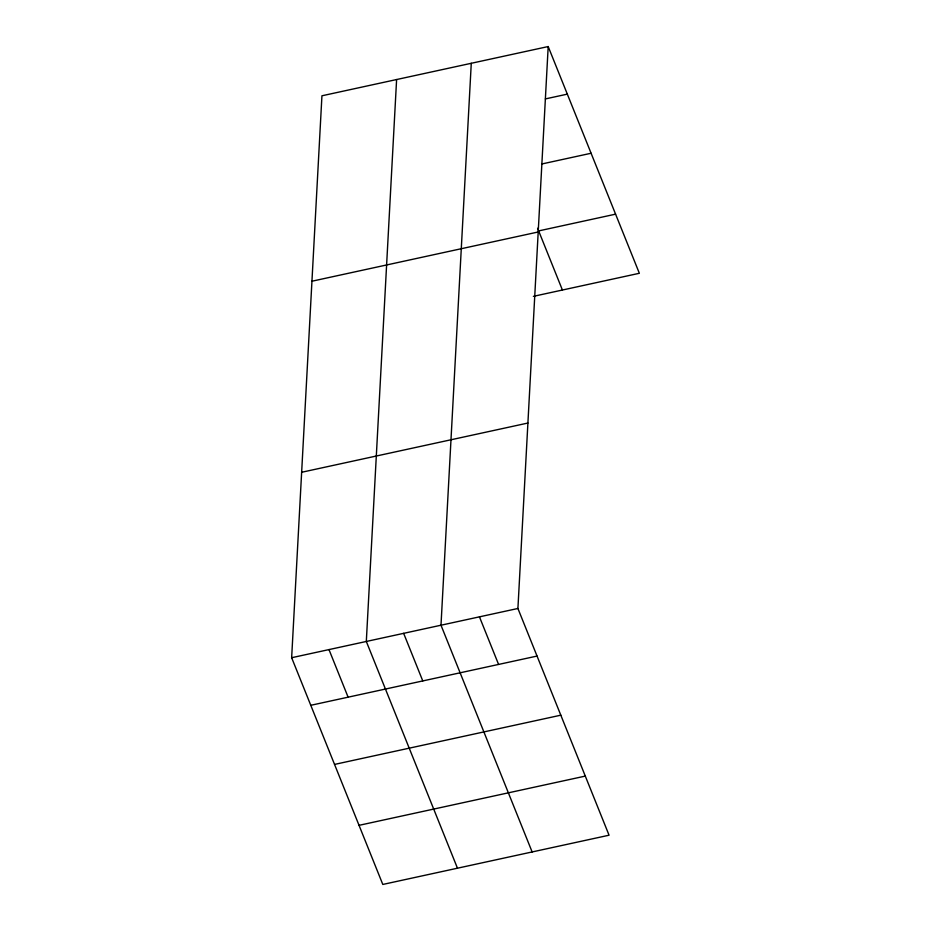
<?xml version="1.0" encoding="UTF-8"?>
<svg xmlns="http://www.w3.org/2000/svg" width="931" height="931" viewBox="0 0 931 931"><rect width="100%" height="100%" fill="white"/><g stroke="black" fill="none" stroke-linecap="round" stroke-linejoin="round"><path stroke-width="1.4" d="M548.196 46.55L517.915 608.478L609.06 835.212L382.804 884.45L291.647 657.717L321.94 95.788L548.196 46.55L639.353 273.283L533.382 296.349M396.606 79.542L366.314 641.459L457.47 868.204M471.272 63.296L440.991 625.213L532.136 851.958M545.357 98.919L567.328 94.136M541.644 164.019L591.092 153.254M538.653 230.911L615.577 214.165M311.943 281.22L538.211 231.982M301.644 472.273L527.912 423.035M291.647 657.717L517.915 608.478M310.779 705.302L537.047 656.064M334.543 764.421L560.811 715.183M359.04 825.332L585.296 776.093M537.583 228.258L562.417 290.03M479.453 616.846L498.585 664.431M403.647 633.336L422.779 680.933M328.98 649.582L348.113 697.179"/></g></svg>
